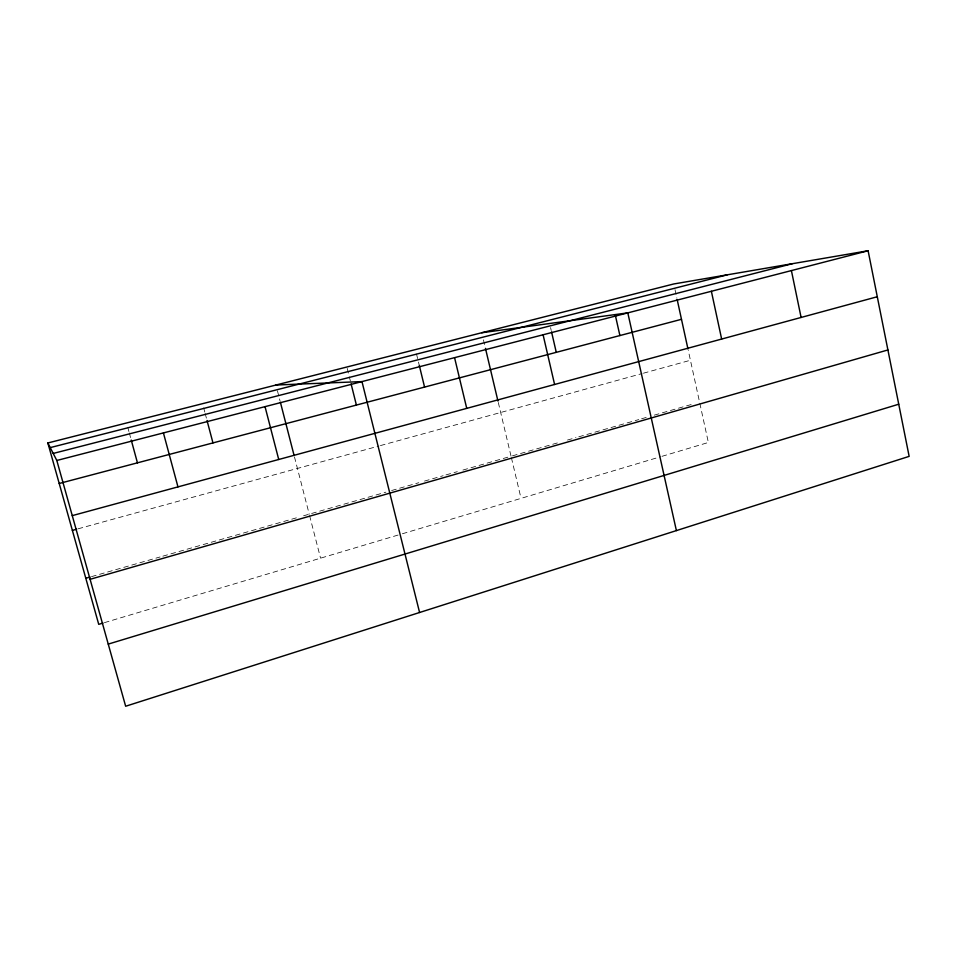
<?xml version="1.0" encoding="UTF-8"?>
<svg xmlns="http://www.w3.org/2000/svg" width="957" height="957" viewBox="0 0 957 957"><rect width="100%" height="100%" fill="white"/><g stroke="black" fill="none" stroke-linecap="round" stroke-linejoin="round"><path stroke-width="0.72" stroke-dasharray="4.79 3.59" d="M104.397 622.66L400.971 534.185M402.395 533.767L660.581 456.74M661.981 456.322L708.371 442.481L688.274 350.382M91.513 576.64L160.034 556.974M162.881 556.161L297.938 517.402M303.584 515.787L385.886 492.161M391.616 490.522L418.795 482.723M424.513 481.084L443.115 475.737M445.974 474.923L457.29 471.669M462.949 470.054L509.638 456.656M512.462 455.843L560.419 442.074M567.477 440.053L575.947 437.624M578.794 436.811L638.75 419.597M641.573 418.783L647.231 417.168M654.313 415.135L693.909 403.77M78.127 528.802L378.972 445.998M380.408 445.591L642.027 373.589M643.451 373.194L690.428 360.263M127.748 427.241L128.908 431.511M129.303 432.935L130.846 438.629M203.685 407.873L204.798 412.084M205.169 413.484L207.023 420.494M277.422 390.755L280.006 400.768M294.457 456.884L309.219 514.16M309.59 515.584L320.559 558.17M347.212 368.421L348.982 375.467M349.341 376.879L350.394 381.113M416.486 353.923L419.298 365.454M483.441 339.843L485.127 346.948M498.31 402.502L511.05 456.25M511.397 457.697L521.039 498.37M550.562 327.593L551.232 330.5M675.008 289.624L676.862 298.094"/><path stroke-width="1.44" d="M108.249 644.109L898.743 404.213M102.985 623.079L98.727 624.347L47.85 442.971L673.776 283.966L868.107 250.758L909.15 456.369L125.654 706.242L56.81 460.473L47.85 442.971M85.807 578.279L90.09 577.047M90.09 579.308L887.905 349.951M72.373 530.381L76.68 529.197M72.254 515.632L877.282 296.742M59.214 483.476L681.492 319.303M56.81 460.473L868.107 250.758M53.209 453.439L792.288 263.713M50.219 447.613L727.2 274.838M481.754 332.749L627.804 312.867L676.396 530.597M275.951 385.025L361.973 381.592L419.585 612.504M131.241 440.053L137.449 462.841M163.42 432.923L177.966 486.886M207.023 420.494L212.968 442.912M265.029 406.653L278.726 459.492M280.377 402.203L294.086 455.436M351.099 383.924L356.399 405.074M419.298 365.454L424.561 387.083M454.563 357.655L466.741 408.376M485.462 348.372L497.963 401.079M543.086 334.771L554.593 384.487M551.567 331.959L556.268 352.343M615.387 315.475L619.897 335.548M677.161 299.517L687.963 348.97M711.374 291.275L721.65 339.065M791.403 270.58L801.105 317.461"/></g></svg>
